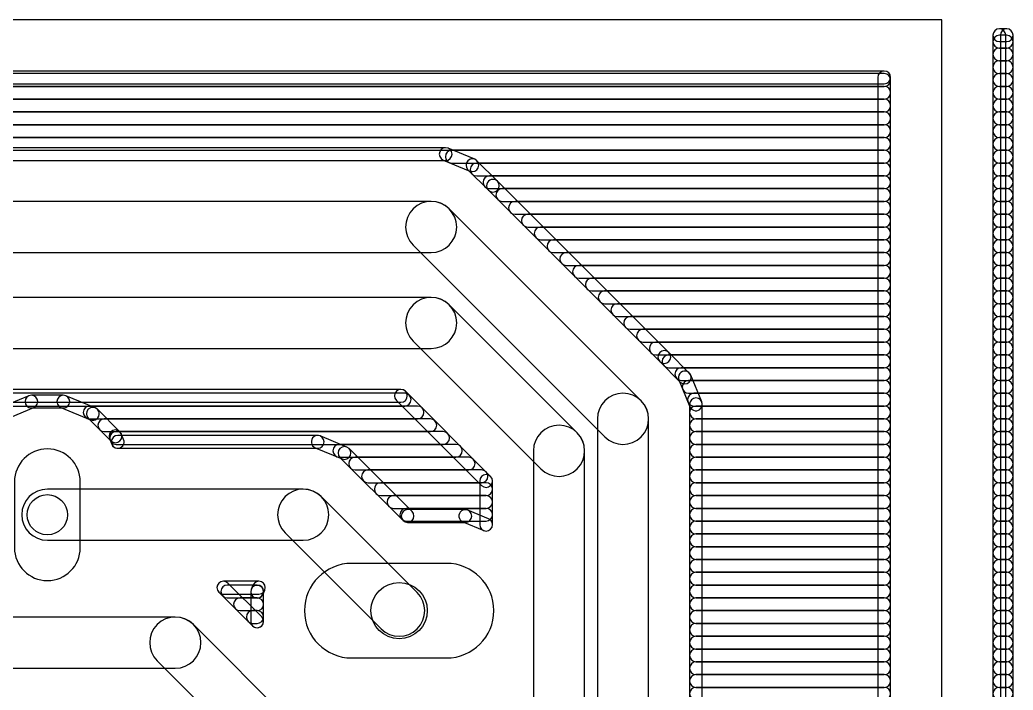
# Model space of a CAD drawing. Extents: x 43.1 to 124.6, y -1.4 to 78.4.
# Drawn here: x 104.86 to 124.59, y 65.1 to 78.41 of the extents above; entities that cross this region are included whole.
import ezdxf

# ---------------------------------------------------------------- set-up
doc = ezdxf.new("R2010")
doc.units = 0
for name, color, linetype in [('16', 175, 'CONTINUOUS'), ('17', 82, 'CONTINUOUS'), ('20', 30, 'CONTINUOUS'), ('44', 253, 'CONTINUOUS')]:
    doc.layers.add(name, color=color, linetype=linetype)

# ---------------------------------------------------------------- blocks, each defined once
blk = doc.blocks.new('LONGP100')
blk.add_lwpolyline([(-0.5, -0.5), (0.5, -0.5, 1), (0.5, 0.5), (-0.5, 0.5, 1)], format="xyb", close=True)

msp = doc.modelspace()

# ---------------------------------------------------------------- linework, layer by layer
at = {"layer": '16'}
for points in [[(124.44, -0.2274), (124.44, 78.105, 1), (124.186, 78.105), (124.186, -0.2274, 1)], [(124.313, 77.978), (124.46, 77.978, 1), (124.46, 78.232), (124.313, 78.232, 1)], [(124.313, 77.851), (124.46, 77.851, 1), (124.46, 78.105), (124.313, 78.105, 1)], [(124.333, 78.105), (124.333, -1.27, 1), (124.587, -1.27), (124.587, 78.105, 1)], [(124.313, 77.597), (124.46, 77.597, 1), (124.46, 77.851), (124.313, 77.851, 1)], [(124.313, 77.343), (124.46, 77.343, 1), (124.46, 77.597), (124.313, 77.597, 1)], [(45.593, 77.14), (122.027, 77.14, 1), (122.027, 77.394), (45.593, 77.394, 1)], [(45.593, 77.089), (122.027, 77.089, 1), (122.027, 77.343), (45.593, 77.343, 1)], [(121.9, 77.267), (121.9, 1.143, 1), (122.154, 1.143), (122.154, 77.267, 1)], [(124.313, 77.089), (124.46, 77.089, 1), (124.46, 77.343), (124.313, 77.343, 1)], [(45.593, 76.835), (122.027, 76.835, 1), (122.027, 77.089), (45.593, 77.089, 1)], [(124.313, 76.835), (124.46, 76.835, 1), (124.46, 77.089), (124.313, 77.089, 1)], [(45.593, 76.581), (122.027, 76.581, 1), (122.027, 76.835), (45.593, 76.835, 1)], [(124.313, 76.581), (124.46, 76.581, 1), (124.46, 76.835), (124.313, 76.835, 1)], [(45.593, 76.327), (122.027, 76.327, 1), (122.027, 76.581), (45.593, 76.581, 1)], [(124.313, 76.327), (124.46, 76.327, 1), (124.46, 76.581), (124.313, 76.581, 1)], [(45.593, 76.073), (122.027, 76.073, 1), (122.027, 76.327), (45.593, 76.327, 1)], [(124.313, 76.073), (124.46, 76.073, 1), (124.46, 76.327), (124.313, 76.327, 1)], [(45.593, 75.819), (122.027, 75.819, 1), (122.027, 76.073), (45.593, 76.073, 1)], [(124.313, 75.819), (124.46, 75.819, 1), (124.46, 76.073), (124.313, 76.073, 1)], [(113.318, 75.8698), (66.387, 75.8698, 1), (66.387, 75.6158), (113.318, 75.6158, 1)], [(113.8987, 75.6397), (113.3666, 75.8601, 1), (113.2694, 75.6255), (113.8015, 75.4051, 1)], [(113.4406, 75.565), (122.027, 75.565, 1), (122.027, 75.819), (113.4406, 75.819, 1)], [(124.313, 75.565), (124.46, 75.565, 1), (124.46, 75.819), (124.313, 75.819, 1)], [(114.3472, 75.2049), (113.9399, 75.6122, 1), (113.7603, 75.4326), (114.1676, 75.0253, 1)], [(113.9345, 75.311), (122.027, 75.311, 1), (122.027, 75.565), (113.9345, 75.565, 1)], [(124.313, 75.311), (124.46, 75.311, 1), (124.46, 75.565), (124.313, 75.565, 1)], [(114.1885, 75.057), (122.027, 75.057, 1), (122.027, 75.311), (114.1885, 75.311, 1)], [(117.7499, 71.8022), (114.3472, 75.2049, 1), (114.1676, 75.0253), (117.5703, 71.6226, 1)], [(124.313, 75.057), (124.46, 75.057, 1), (124.46, 75.311), (124.313, 75.311, 1)], [(114.4425, 74.803), (122.027, 74.803, 1), (122.027, 75.057), (114.4425, 75.057, 1)], [(124.313, 74.803), (124.46, 74.803, 1), (124.46, 75.057), (124.313, 75.057, 1)], [(66.675, 73.787), (113.03, 73.787, 1), (113.03, 74.803), (66.675, 74.803, 1)], [(112.6708, 73.9358), (116.4808, 70.1258, 1), (117.1992, 70.8442), (113.3892, 74.6542, 1)], [(114.6965, 74.549), (122.027, 74.549, 1), (122.027, 74.803), (114.6965, 74.803, 1)], [(124.313, 74.549), (124.46, 74.549, 1), (124.46, 74.803), (124.313, 74.803, 1)], [(114.9505, 74.295), (122.027, 74.295, 1), (122.027, 74.549), (114.9505, 74.549, 1)], [(124.313, 74.295), (124.46, 74.295, 1), (124.46, 74.549), (124.313, 74.549, 1)], [(115.2045, 74.041), (122.027, 74.041, 1), (122.027, 74.295), (115.2045, 74.295, 1)], [(124.313, 74.041), (124.46, 74.041, 1), (124.46, 74.295), (124.313, 74.295, 1)], [(115.4585, 73.787), (122.027, 73.787, 1), (122.027, 74.041), (115.4585, 74.041, 1)], [(124.313, 73.787), (124.46, 73.787, 1), (124.46, 74.041), (124.313, 74.041, 1)], [(115.7125, 73.533), (122.027, 73.533, 1), (122.027, 73.787), (115.7125, 73.787, 1)], [(124.313, 73.533), (124.46, 73.533, 1), (124.46, 73.787), (124.313, 73.787, 1)], [(115.9665, 73.279), (122.027, 73.279, 1), (122.027, 73.533), (115.9665, 73.533, 1)], [(124.313, 73.279), (124.46, 73.279, 1), (124.46, 73.533), (124.313, 73.533, 1)], [(116.2205, 73.025), (122.027, 73.025, 1), (122.027, 73.279), (116.2205, 73.279, 1)], [(124.313, 73.025), (124.46, 73.025, 1), (124.46, 73.279), (124.313, 73.279, 1)], [(116.4745, 72.771), (122.027, 72.771, 1), (122.027, 73.025), (116.4745, 73.025, 1)], [(124.313, 72.771), (124.46, 72.771, 1), (124.46, 73.025), (124.313, 73.025, 1)], [(93.98, 71.882), (113.03, 71.882, 1), (113.03, 72.898), (93.98, 72.898, 1)], [(112.6708, 72.0308), (115.2108, 69.4908, 1), (115.9292, 70.2092), (113.3892, 72.7492, 1)], [(116.7285, 72.517), (122.027, 72.517, 1), (122.027, 72.771), (116.7285, 72.771, 1)], [(124.313, 72.517), (124.46, 72.517, 1), (124.46, 72.771), (124.313, 72.771, 1)], [(116.9825, 72.263), (122.027, 72.263, 1), (122.027, 72.517), (116.9825, 72.517, 1)], [(124.313, 72.263), (124.46, 72.263, 1), (124.46, 72.517), (124.313, 72.517, 1)], [(117.2365, 72.009), (122.027, 72.009, 1), (122.027, 72.263), (117.2365, 72.263, 1)], [(124.313, 72.009), (124.46, 72.009, 1), (124.46, 72.263), (124.313, 72.263, 1)], [(117.4905, 71.755), (122.027, 71.755, 1), (122.027, 72.009), (117.4905, 72.009, 1)], [(124.313, 71.755), (124.46, 71.755, 1), (124.46, 72.009), (124.313, 72.009, 1)], [(118.1572, 71.3949), (117.7499, 71.8022, 1), (117.5703, 71.6226), (117.9776, 71.2153, 1)], [(117.7445, 71.501), (122.027, 71.501, 1), (122.027, 71.755), (117.7445, 71.755, 1)], [(124.313, 71.501), (124.46, 71.501, 1), (124.46, 71.755), (124.313, 71.755, 1)], [(117.9985, 71.247), (122.027, 71.247, 1), (122.027, 71.501), (117.9985, 71.501, 1)], [(118.4051, 70.8216), (118.1847, 71.3537, 1), (117.9501, 71.2565), (118.1705, 70.7244, 1)], [(124.313, 71.247), (124.46, 71.247, 1), (124.46, 71.501), (124.313, 71.501, 1)], [(118.1441, 70.993), (122.027, 70.993, 1), (122.027, 71.247), (118.1441, 71.247, 1)], [(124.313, 70.993), (124.46, 70.993, 1), (124.46, 71.247), (124.313, 71.247, 1)], [(94.5797, 70.8152), (112.4303, 70.8152, 1), (112.4303, 71.0692), (94.5797, 71.0692, 1)], [(112.3405, 70.8524), (114.0324, 69.1605, 1), (114.212, 69.3401), (112.5201, 71.032, 1)], [(94.5035, 70.739), (112.5065, 70.739, 1), (112.5065, 70.993), (94.5035, 70.993, 1)], [(105.0444, 70.9451), (104.4586, 70.7025, 1), (104.5558, 70.4678), (105.1416, 70.7105, 1)], [(105.727, 70.9548), (105.093, 70.9548, 1), (105.093, 70.7008), (105.727, 70.7008, 1)], [(106.3614, 70.7025), (105.7756, 70.9451, 1), (105.6784, 70.7105), (106.2642, 70.4678, 1)], [(116.332, 70.485), (116.332, 44.45, 1), (117.348, 44.45), (117.348, 70.485, 1)], [(118.2493, 70.739), (122.027, 70.739, 1), (122.027, 70.993), (118.2493, 70.993, 1)], [(118.4148, 44.162), (118.4148, 70.773, 1), (118.1608, 70.773), (118.1608, 44.162, 1)], [(124.313, 70.739), (124.46, 70.739, 1), (124.46, 70.993), (124.313, 70.993, 1)], [(106.248, 70.485), (112.7605, 70.485, 1), (112.7605, 70.739), (106.248, 70.739, 1)], [(106.851, 70.2266), (106.4026, 70.675, 1), (106.223, 70.4954), (106.6714, 70.047, 1)], [(118.2878, 70.485), (122.027, 70.485, 1), (122.027, 70.739), (118.2878, 70.739, 1)], [(124.313, 70.485), (124.46, 70.485, 1), (124.46, 70.739), (124.313, 70.739, 1)], [(106.54, 70.231), (113.0145, 70.231, 1), (113.0145, 70.485), (106.54, 70.485, 1)], [(118.2878, 70.231), (122.027, 70.231, 1), (122.027, 70.485), (118.2878, 70.485, 1)], [(124.313, 70.231), (124.46, 70.231, 1), (124.46, 70.485), (124.313, 70.485, 1)], [(106.9236, 70.0764), (106.8785, 70.1854, 1), (106.6438, 70.0882), (106.689, 69.9792, 1)], [(106.7747, 69.977), (113.2685, 69.977, 1), (113.2685, 70.231), (106.7747, 70.231, 1)], [(115.062, 69.85), (115.062, 46.355, 1), (116.078, 46.355), (116.078, 69.85, 1)], [(118.2878, 69.977), (122.027, 69.977, 1), (122.027, 70.231), (118.2878, 70.231, 1)], [(124.313, 69.977), (124.46, 69.977, 1), (124.46, 70.231), (124.313, 70.231, 1)], [(110.778, 70.1548), (106.8063, 70.1548, 1), (106.8063, 69.9008), (110.778, 69.9008, 1)], [(111.3587, 69.9247), (110.8266, 70.1451, 1), (110.7294, 69.9105), (111.2615, 69.6901, 1)], [(111.2072, 69.723), (113.5225, 69.723, 1), (113.5225, 69.977), (111.2072, 69.977, 1)], [(112.6527, 68.6444), (111.3999, 69.8972, 1), (111.2203, 69.7176), (112.4731, 68.4648, 1)], [(118.2878, 69.723), (122.027, 69.723, 1), (122.027, 69.977), (118.2878, 69.977, 1)], [(124.313, 69.723), (124.46, 69.723, 1), (124.46, 69.977), (124.313, 69.977, 1)], [(111.5215, 69.469), (113.7765, 69.469, 1), (113.7765, 69.723), (111.5215, 69.723, 1)], [(118.2878, 69.469), (122.027, 69.469, 1), (122.027, 69.723), (118.2878, 69.723, 1)], [(124.313, 69.469), (124.46, 69.469, 1), (124.46, 69.723), (124.313, 69.723, 1)], [(111.7755, 69.215), (114.0305, 69.215, 1), (114.0305, 69.469), (111.7755, 69.469, 1)], [(118.2878, 69.215), (122.027, 69.215, 1), (122.027, 69.469), (118.2878, 69.469, 1)], [(124.313, 69.215), (124.46, 69.215, 1), (124.46, 69.469), (124.313, 69.469, 1)], [(113.9952, 69.2503), (113.9952, 68.3833, 1), (114.2492, 68.3833), (114.2492, 69.2503, 1)], [(105.41, 68.072), (110.49, 68.072, 1), (110.49, 69.088), (105.41, 69.088, 1)], [(110.1308, 68.2208), (112.0358, 66.3158, 1), (112.7542, 67.0342), (110.8492, 68.9392, 1)], [(112.0295, 68.961), (114.1222, 68.961, 1), (114.1222, 69.215), (112.0295, 69.215, 1)], [(118.2878, 68.961), (122.027, 68.961, 1), (122.027, 69.215), (118.2878, 69.215, 1)], [(124.313, 68.961), (124.46, 68.961, 1), (124.46, 69.215), (124.313, 69.215, 1)], [(112.2835, 68.707), (114.1222, 68.707, 1), (114.1222, 68.961), (112.2835, 68.961, 1)], [(118.2878, 68.707), (122.027, 68.707, 1), (122.027, 68.961), (118.2878, 68.961, 1)], [(124.313, 68.707), (124.46, 68.707, 1), (124.46, 68.961), (124.313, 68.961, 1)], [(112.5375, 68.453), (114.1222, 68.453, 1), (114.1222, 68.707), (112.5375, 68.707, 1)], [(113.7087, 68.6816), (112.5629, 68.6816, 1), (112.5629, 68.4276), (113.7087, 68.4276, 1)], [(114.1708, 68.5006), (113.7573, 68.6719, 1), (113.6601, 68.4373), (114.0736, 68.266, 1)], [(118.2878, 68.453), (122.027, 68.453, 1), (122.027, 68.707), (118.2878, 68.707, 1)], [(124.313, 68.453), (124.46, 68.453, 1), (124.46, 68.707), (124.313, 68.707, 1)], [(118.2878, 68.199), (122.027, 68.199, 1), (122.027, 68.453), (118.2878, 68.453, 1)], [(124.313, 68.199), (124.46, 68.199, 1), (124.46, 68.453), (124.313, 68.453, 1)], [(118.2878, 67.945), (122.027, 67.945, 1), (122.027, 68.199), (118.2878, 68.199, 1)], [(124.313, 67.945), (124.46, 67.945, 1), (124.46, 68.199), (124.313, 68.199, 1)], [(118.2878, 67.691), (122.027, 67.691, 1), (122.027, 67.945), (118.2878, 67.945, 1)], [(124.313, 67.691), (124.46, 67.691, 1), (124.46, 67.945), (124.313, 67.945, 1)], [(118.2878, 67.437), (122.027, 67.437, 1), (122.027, 67.691), (118.2878, 67.691, 1)], [(124.313, 67.437), (124.46, 67.437, 1), (124.46, 67.691), (124.313, 67.691, 1)], [(109.6654, 66.5517), (108.9951, 67.222, 1), (108.8155, 67.0424), (109.4858, 66.3721, 1)], [(108.9053, 67.0052), (109.6101, 67.0052, 1), (109.6101, 67.2592), (108.9053, 67.2592, 1)], [(109.4928, 67.1808), (109.4583, 67.0975, 1), (109.6929, 67.0003), (109.7274, 67.0836, 1)], [(118.2878, 67.183), (122.027, 67.183, 1), (122.027, 67.437), (118.2878, 67.437, 1)], [(124.313, 67.183), (124.46, 67.183, 1), (124.46, 67.437), (124.313, 67.437, 1)], [(108.9815, 66.929), (109.5786, 66.929, 1), (109.5786, 67.183), (108.9815, 67.183, 1)], [(109.4486, 67.0489), (109.4486, 66.4619, 1), (109.7026, 66.4619), (109.7026, 67.0489, 1)], [(118.2878, 66.929), (122.027, 66.929, 1), (122.027, 67.183), (118.2878, 67.183, 1)], [(124.313, 66.929), (124.46, 66.929, 1), (124.46, 67.183), (124.313, 67.183, 1)], [(109.2355, 66.675), (109.5756, 66.675, 1), (109.5756, 66.929), (109.2355, 66.929, 1)], [(118.2878, 66.675), (122.027, 66.675, 1), (122.027, 66.929), (118.2878, 66.929, 1)], [(124.313, 66.675), (124.46, 66.675, 1), (124.46, 66.929), (124.313, 66.929, 1)], [(109.4895, 66.421), (109.5756, 66.421, 1), (109.5756, 66.675), (109.4895, 66.675, 1)], [(118.2878, 66.421), (122.027, 66.421, 1), (122.027, 66.675), (118.2878, 66.675, 1)], [(124.313, 66.421), (124.46, 66.421, 1), (124.46, 66.675), (124.313, 66.675, 1)], [(103.505, 65.532), (107.95, 65.532, 1), (107.95, 66.548), (103.505, 66.548, 1)], [(107.5908, 65.6808), (109.4958, 63.7758, 1), (110.2142, 64.4942), (108.3092, 66.3992, 1)], [(118.2878, 66.167), (122.027, 66.167, 1), (122.027, 66.421), (118.2878, 66.421, 1)], [(124.313, 66.167), (124.46, 66.167, 1), (124.46, 66.421), (124.313, 66.421, 1)], [(118.2878, 65.913), (122.027, 65.913, 1), (122.027, 66.167), (118.2878, 66.167, 1)], [(124.313, 65.913), (124.46, 65.913, 1), (124.46, 66.167), (124.313, 66.167, 1)], [(118.2878, 65.659), (122.027, 65.659, 1), (122.027, 65.913), (118.2878, 65.913, 1)], [(124.313, 65.659), (124.46, 65.659, 1), (124.46, 65.913), (124.313, 65.913, 1)], [(118.2878, 65.405), (122.027, 65.405, 1), (122.027, 65.659), (118.2878, 65.659, 1)], [(124.313, 65.405), (124.46, 65.405, 1), (124.46, 65.659), (124.313, 65.659, 1)], [(118.2878, 65.151), (122.027, 65.151, 1), (122.027, 65.405), (118.2878, 65.405, 1)], [(124.313, 65.151), (124.46, 65.151, 1), (124.46, 65.405), (124.313, 65.405, 1)], [(118.2878, 64.897), (122.027, 64.897, 1), (122.027, 65.151), (118.2878, 65.151, 1)], [(124.313, 64.897), (124.46, 64.897, 1), (124.46, 65.151), (124.313, 65.151, 1)]]:
    msp.add_lwpolyline(points, format="xyb", close=True, dxfattribs=at)
at = {"layer": '20'}
for p, q in [((123.17, 78.41), (44.45, 78.41)), ((123.17, 0), (123.17, 78.41))]:
    msp.add_line(p, q, dxfattribs=at)
at = {"layer": '44'}
for centre, radius in [((105.41, 68.58), 0.4), ((112.395, 66.675), 0.5588)]:
    msp.add_circle(centre, radius, dxfattribs=at)

# ---------------------------------------------------------------- block references
at = {"layer": '17'}
for p, xscale, yscale, rotation in [((105.41, 68.58), 1.308, 1.308, 90), ((112.395, 66.675), 1.8796, 1.8796, 180)]:
    msp.add_blockref('LONGP100', p, dxfattribs=dict(at, xscale=xscale, yscale=yscale, rotation=rotation))

doc.saveas('drawing.dxf')
